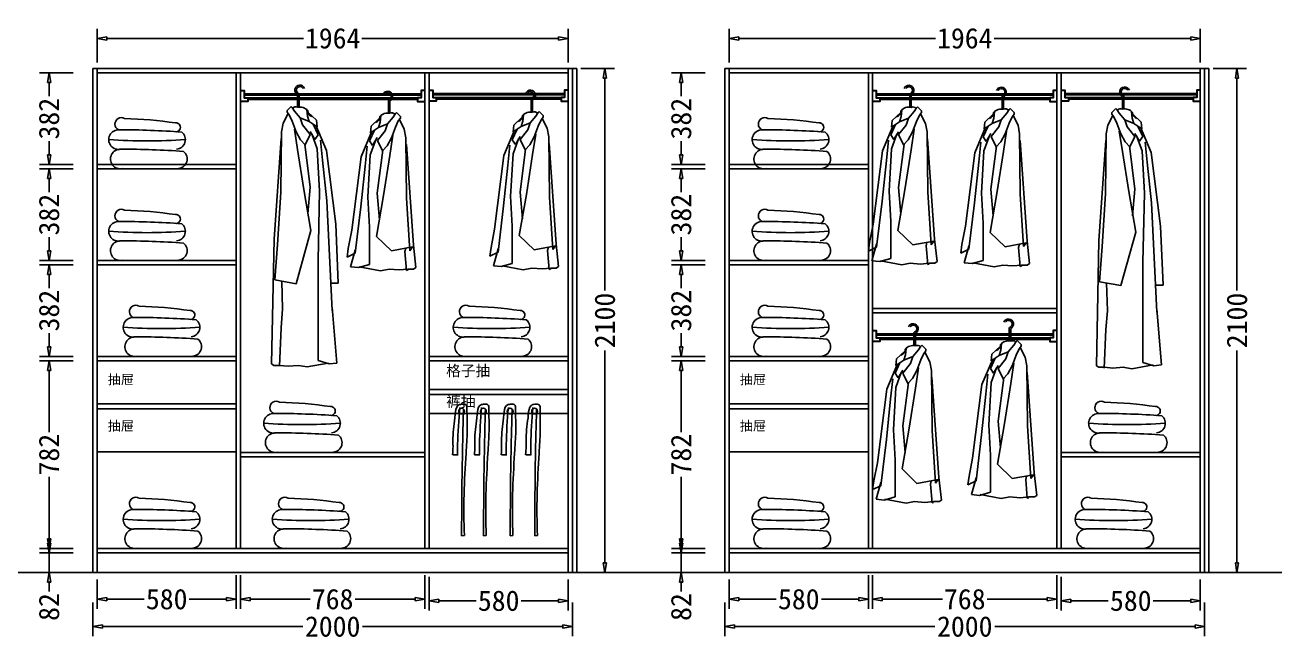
# Model space of a CAD drawing. Header units: millimetres. Extents: x 304407 to 361076, y -1262425 to -1203358.
# Drawn here: x 311761 to 316973, y -1222539 to -1219977 of the extents above; entities that cross this region are included whole.
import ezdxf

# ---------------------------------------------------------------- set-up
doc = ezdxf.new("R2010")
doc.units = ezdxf.units.MM
doc.header["$LTSCALE"] = 20
doc.layers.get('Defpoints').update_dxf_attribs({"color": 250})
for name, color, linetype in [('4', 1, 'Continuous'), ('6', 6, 'Continuous'), ('8', 8, 'Continuous'), ('LAYER10', 11, 'Continuous'), ('LAYER8', 11, 'Continuous'), ('图层3', 4, 'Continuous'), ('墙体', 40, 'Continuous')]:
    doc.layers.add(name, color=color, linetype=linetype)
doc.styles.get("Standard").update_dxf_attribs({"font": 'SimSun.ttf', "height": 85})
doc.styles.add('text', font='SimSun.ttf', dxfattribs={"height": 85})
doc.dimstyles.new('周文晶', dxfattribs={"dimtxt": 70, "dimasz": 40, "dimexe": 40, "dimexo": 30, "dimgap": 10, "dimtad": 0, "dimdec": 0, "dimtxsty": 'Standard', "dimblk": 'CLOSEDBLANK', "dimcen": 200, "dimclrd": 256, "dimclre": 256, "dimadec": 0, "dimazin": 0, "dimtfac": 1, "dimtdec": 0, "dimtmove": 0, "dimatfit": 3, "dimldrblk": 'CLOSEDBLANK', "dimfxl": 100, "dimfxlon": 1, "dimarcsym": 0})

# ---------------------------------------------------------------- blocks, each defined once
blk = doc.blocks.new('_ClosedBlank')
at = {"color": 0, "linetype": 'ByBlock', "lineweight": -2}
for p, q in [((-1, 0.17), (0, 0)), ((-1, 0.17), (-1, -0.17)), ((0, 0), (-1, -0.17))]:
    blk.add_line(p, q, dxfattribs=at)
blk = doc.blocks.new('*D708')
at = {"lineweight": -2, "transparency": 16777216}
for p, q in [((314697.3, -1222288), (314697.3, -1222409.5)), ((315277.3, -1222269.5), (315277.3, -1222409.5)), ((314737.3, -1222369.5), (314893.2, -1222369.5)), ((315237.3, -1222369.5), (315081.3, -1222369.5))]:
    blk.add_line(p, q, dxfattribs=at)
at = {"layer": 'Defpoints', "color": 0, "transparency": 16777216}
for p in [(315277.3, -1222158), (314697.3, -1222258), (315277.3, -1222369.5)]:
    blk.add_point(p, dxfattribs=at)
at = {"lineweight": -2, "transparency": 16777216, "xscale": 40, "yscale": 40, "zscale": 40, "rotation": 180}
blk.add_blockref('_ClosedBlank', (314697.3, -1222369.5), dxfattribs=at)
at = {"lineweight": -2, "transparency": 16777216, "xscale": 40, "yscale": 40, "zscale": 40}
blk.add_blockref('_ClosedBlank', (315277.3, -1222369.5), dxfattribs=at)
at = {"color": 0, "transparency": 16777216, "insert": (314987.3, -1222369.5), "char_height": 85, "attachment_point": 5}
blk.add_mtext('580', dxfattribs=at)
blk = doc.blocks.new('*D709')
at = {"lineweight": -2, "transparency": 16777216}
for p, q in [((315295.3, -1222269.5), (315295.3, -1222409.5)), ((316063.3, -1222269.5), (316063.3, -1222409.5)), ((315335.3, -1222369.5), (315585.9, -1222369.5)), ((316023.3, -1222369.5), (315772.6, -1222369.5))]:
    blk.add_line(p, q, dxfattribs=at)
at = {"layer": 'Defpoints', "color": 0, "transparency": 16777216}
for p in [(315295.3, -1220176), (316063.3, -1222158), (316063.3, -1222369.5)]:
    blk.add_point(p, dxfattribs=at)
at = {"lineweight": -2, "transparency": 16777216, "xscale": 40, "yscale": 40, "zscale": 40, "rotation": 180}
blk.add_blockref('_ClosedBlank', (315295.3, -1222369.5), dxfattribs=at)
at = {"lineweight": -2, "transparency": 16777216, "xscale": 40, "yscale": 40, "zscale": 40}
blk.add_blockref('_ClosedBlank', (316063.3, -1222369.5), dxfattribs=at)
at = {"color": 0, "transparency": 16777216, "insert": (315679.3, -1222369.5), "char_height": 85, "attachment_point": 5}
blk.add_mtext('768', dxfattribs=at)
blk = doc.blocks.new('*D710')
at = {"lineweight": -2, "transparency": 16777216}
for p, q in [((314697.3, -1220132.6), (314697.3, -1219992.6)), ((316661.3, -1220132.6), (316661.3, -1219992.6)), ((314737.3, -1220032.6), (315557.4, -1220032.6)), ((316621.3, -1220032.6), (315801.2, -1220032.6))]:
    blk.add_line(p, q, dxfattribs=at)
at = {"layer": 'Defpoints', "color": 0, "transparency": 16777216}
for p in [(316661.3, -1220032.6), (314697.3, -1220176), (316661.3, -1220176)]:
    blk.add_point(p, dxfattribs=at)
at = {"lineweight": -2, "transparency": 16777216, "xscale": 40, "yscale": 40, "zscale": 40, "rotation": 180}
blk.add_blockref('_ClosedBlank', (314697.3, -1220032.6), dxfattribs=at)
at = {"lineweight": -2, "transparency": 16777216, "xscale": 40, "yscale": 40, "zscale": 40}
blk.add_blockref('_ClosedBlank', (316661.3, -1220032.6), dxfattribs=at)
at = {"color": 0, "transparency": 16777216, "insert": (315679.3, -1220032.6), "char_height": 85, "attachment_point": 5}
blk.add_mtext('1964', dxfattribs=at)
blk = doc.blocks.new('*D711')
at = {"lineweight": -2, "transparency": 16777216}
for p, q in [((314679.3, -1222383.6), (314679.3, -1222523.6)), ((316679.3, -1222383.6), (316679.3, -1222523.6)), ((314719.3, -1222483.6), (315554.5, -1222483.6)), ((316639.3, -1222483.6), (315804, -1222483.6))]:
    blk.add_line(p, q, dxfattribs=at)
at = {"layer": 'Defpoints', "color": 0, "transparency": 16777216}
for p in [(314679.3, -1222258), (316679.3, -1222258), (316679.3, -1222483.6)]:
    blk.add_point(p, dxfattribs=at)
at = {"lineweight": -2, "transparency": 16777216, "xscale": 40, "yscale": 40, "zscale": 40, "rotation": 180}
blk.add_blockref('_ClosedBlank', (314679.3, -1222483.6), dxfattribs=at)
at = {"lineweight": -2, "transparency": 16777216, "xscale": 40, "yscale": 40, "zscale": 40}
blk.add_blockref('_ClosedBlank', (316679.3, -1222483.6), dxfattribs=at)
at = {"color": 0, "transparency": 16777216, "insert": (315679.3, -1222483.6), "char_height": 85, "attachment_point": 5}
blk.add_mtext('2000', dxfattribs=at)
blk = doc.blocks.new('*D712')
at = {"lineweight": -2, "transparency": 16777216}
for p, q in [((314497, -1222136), (314497, -1222096)), ((314597, -1222176), (314457, -1222176)), ((314497, -1222176), (314497, -1222258)), ((314597, -1222258), (314457, -1222258)), ((314497, -1222298), (314497, -1222338))]:
    blk.add_line(p, q, dxfattribs=at)
at = {"layer": 'Defpoints', "color": 0, "transparency": 16777216}
for p in [(314497, -1222176), (314697.3, -1222176), (314679.3, -1222258)]:
    blk.add_point(p, dxfattribs=at)
at = {"lineweight": -2, "transparency": 16777216, "xscale": 40, "yscale": 40, "zscale": 40}
for p, rotation in [((314497, -1222176), 270), ((314497, -1222258), 90)]:
    blk.add_blockref('_ClosedBlank', p, dxfattribs=dict(at, rotation=rotation))
at = {"color": 0, "transparency": 16777216, "insert": (314497, -1222402), "char_height": 85, "attachment_point": 5, "rotation": 90}
blk.add_mtext('82', dxfattribs=at)
blk = doc.blocks.new('*D713')
at = {"lineweight": -2, "transparency": 16777216}
for p, q in [((314597, -1221376), (314457, -1221376)), ((314497, -1221416), (314497, -1221673.9)), ((314497, -1222118), (314497, -1221860.1)), ((314597, -1222158), (314457, -1222158))]:
    blk.add_line(p, q, dxfattribs=at)
at = {"layer": 'Defpoints', "color": 0, "transparency": 16777216}
for p in [(314497, -1221376), (314697.3, -1221376), (314697.3, -1222158)]:
    blk.add_point(p, dxfattribs=at)
at = {"lineweight": -2, "transparency": 16777216, "xscale": 40, "yscale": 40, "zscale": 40}
for p, rotation in [((314497, -1221376), 90), ((314497, -1222158), 270)]:
    blk.add_blockref('_ClosedBlank', p, dxfattribs=dict(at, rotation=rotation))
at = {"color": 0, "transparency": 16777216, "insert": (314497, -1221767), "char_height": 85, "attachment_point": 5, "rotation": 90}
blk.add_mtext('782', dxfattribs=at)
blk = doc.blocks.new('*D714')
at = {"lineweight": -2, "transparency": 16777216}
for p, q in [((314597, -1220976), (314457, -1220976)), ((314497, -1221016), (314497, -1221073.6)), ((314497, -1221318), (314497, -1221260.3)), ((314597, -1221358), (314457, -1221358))]:
    blk.add_line(p, q, dxfattribs=at)
at = {"layer": 'Defpoints', "color": 0, "transparency": 16777216}
for p in [(314497, -1220976), (314697.3, -1220976), (314697.3, -1221358)]:
    blk.add_point(p, dxfattribs=at)
at = {"lineweight": -2, "transparency": 16777216, "xscale": 40, "yscale": 40, "zscale": 40}
for p, rotation in [((314497, -1220976), 90), ((314497, -1221358), 270)]:
    blk.add_blockref('_ClosedBlank', p, dxfattribs=dict(at, rotation=rotation))
at = {"color": 0, "transparency": 16777216, "insert": (314497, -1221167), "char_height": 85, "attachment_point": 5, "rotation": 90}
blk.add_mtext('382', dxfattribs=at)
blk = doc.blocks.new('*D715')
at = {"lineweight": -2, "transparency": 16777216}
for p, q in [((314597, -1220576), (314457, -1220576)), ((314497, -1220616), (314497, -1220673.6)), ((314497, -1220918), (314497, -1220860.3)), ((314597, -1220958), (314457, -1220958))]:
    blk.add_line(p, q, dxfattribs=at)
at = {"layer": 'Defpoints', "color": 0, "transparency": 16777216}
for p in [(314497, -1220576), (314697.3, -1220576), (314697.3, -1220958)]:
    blk.add_point(p, dxfattribs=at)
at = {"lineweight": -2, "transparency": 16777216, "xscale": 40, "yscale": 40, "zscale": 40}
for p, rotation in [((314497, -1220576), 90), ((314497, -1220958), 270)]:
    blk.add_blockref('_ClosedBlank', p, dxfattribs=dict(at, rotation=rotation))
at = {"color": 0, "transparency": 16777216, "insert": (314497, -1220767), "char_height": 85, "attachment_point": 5, "rotation": 90}
blk.add_mtext('382', dxfattribs=at)
blk = doc.blocks.new('*D716')
at = {"lineweight": -2, "transparency": 16777216}
for p, q in [((314597, -1220176), (314457, -1220176)), ((314497, -1220216), (314497, -1220273.6)), ((314497, -1220518), (314497, -1220460.3)), ((314597, -1220558), (314457, -1220558))]:
    blk.add_line(p, q, dxfattribs=at)
at = {"layer": 'Defpoints', "color": 0, "transparency": 16777216}
for p in [(314497, -1220176), (314697.3, -1220176), (314697.3, -1220558)]:
    blk.add_point(p, dxfattribs=at)
at = {"lineweight": -2, "transparency": 16777216, "xscale": 40, "yscale": 40, "zscale": 40}
for p, rotation in [((314497, -1220176), 90), ((314497, -1220558), 270)]:
    blk.add_blockref('_ClosedBlank', p, dxfattribs=dict(at, rotation=rotation))
at = {"color": 0, "transparency": 16777216, "insert": (314497, -1220367), "char_height": 85, "attachment_point": 5, "rotation": 90}
blk.add_mtext('382', dxfattribs=at)
blk = doc.blocks.new('*D717')
at = {"lineweight": -2, "transparency": 16777216}
for p, q in [((316714.2, -1220158), (316854.2, -1220158)), ((316814.2, -1220198), (316814.2, -1221083.2)), ((316814.2, -1222218), (316814.2, -1221332.7)), ((316714.2, -1222258), (316854.2, -1222258))]:
    blk.add_line(p, q, dxfattribs=at)
at = {"layer": 'Defpoints', "color": 0, "transparency": 16777216}
for p in [(316679.3, -1220158), (316814.2, -1220158), (316679.3, -1222258)]:
    blk.add_point(p, dxfattribs=at)
at = {"lineweight": -2, "transparency": 16777216, "xscale": 40, "yscale": 40, "zscale": 40}
for p, rotation in [((316814.2, -1220158), 90), ((316814.2, -1222258), 270)]:
    blk.add_blockref('_ClosedBlank', p, dxfattribs=dict(at, rotation=rotation))
at = {"color": 0, "transparency": 16777216, "insert": (316814.2, -1221208), "char_height": 85, "attachment_point": 5, "rotation": 90}
blk.add_mtext('2100', dxfattribs=at)
blk = doc.blocks.new('*D718')
at = {"lineweight": -2, "transparency": 16777216}
for p, q in [((316081.3, -1222276.2), (316081.3, -1222416.2)), ((316661.3, -1222288), (316661.3, -1222416.2)), ((316121.3, -1222376.2), (316277.2, -1222376.2)), ((316621.3, -1222376.2), (316465.3, -1222376.2))]:
    blk.add_line(p, q, dxfattribs=at)
at = {"layer": 'Defpoints', "color": 0, "transparency": 16777216}
for p in [(316081.3, -1222158), (316661.3, -1222258), (316661.3, -1222376.2)]:
    blk.add_point(p, dxfattribs=at)
at = {"lineweight": -2, "transparency": 16777216, "xscale": 40, "yscale": 40, "zscale": 40, "rotation": 180}
blk.add_blockref('_ClosedBlank', (316081.3, -1222376.2), dxfattribs=at)
at = {"lineweight": -2, "transparency": 16777216, "xscale": 40, "yscale": 40, "zscale": 40}
blk.add_blockref('_ClosedBlank', (316661.3, -1222376.2), dxfattribs=at)
at = {"color": 0, "transparency": 16777216, "insert": (316371.3, -1222376.2), "char_height": 85, "attachment_point": 5}
blk.add_mtext('580', dxfattribs=at)
blk = doc.blocks.new('*D741')
at = {"lineweight": -2, "transparency": 16777216}
for p, q in [((312062.1, -1222288), (312062.1, -1222409.5)), ((312642.1, -1222269.5), (312642.1, -1222409.5)), ((312102.1, -1222369.5), (312258.1, -1222369.5)), ((312602.1, -1222369.5), (312446.2, -1222369.5))]:
    blk.add_line(p, q, dxfattribs=at)
at = {"layer": 'Defpoints', "color": 0, "transparency": 16777216}
for p in [(312642.1, -1222158), (312062.1, -1222258), (312642.1, -1222369.5)]:
    blk.add_point(p, dxfattribs=at)
at = {"lineweight": -2, "transparency": 16777216, "xscale": 40, "yscale": 40, "zscale": 40, "rotation": 180}
blk.add_blockref('_ClosedBlank', (312062.1, -1222369.5), dxfattribs=at)
at = {"lineweight": -2, "transparency": 16777216, "xscale": 40, "yscale": 40, "zscale": 40}
blk.add_blockref('_ClosedBlank', (312642.1, -1222369.5), dxfattribs=at)
at = {"color": 0, "transparency": 16777216, "insert": (312352.1, -1222369.5), "char_height": 85, "attachment_point": 5}
blk.add_mtext('580', dxfattribs=at)
blk = doc.blocks.new('*D742')
at = {"lineweight": -2, "transparency": 16777216}
for p, q in [((312660.1, -1222269.5), (312660.1, -1222409.5)), ((313428.1, -1222269.5), (313428.1, -1222409.5)), ((312700.1, -1222369.5), (312950.8, -1222369.5)), ((313388.1, -1222369.5), (313137.5, -1222369.5))]:
    blk.add_line(p, q, dxfattribs=at)
at = {"layer": 'Defpoints', "color": 0, "transparency": 16777216}
for p in [(312660.1, -1220176), (313428.1, -1222158), (313428.1, -1222369.5)]:
    blk.add_point(p, dxfattribs=at)
at = {"lineweight": -2, "transparency": 16777216, "xscale": 40, "yscale": 40, "zscale": 40, "rotation": 180}
blk.add_blockref('_ClosedBlank', (312660.1, -1222369.5), dxfattribs=at)
at = {"lineweight": -2, "transparency": 16777216, "xscale": 40, "yscale": 40, "zscale": 40}
blk.add_blockref('_ClosedBlank', (313428.1, -1222369.5), dxfattribs=at)
at = {"color": 0, "transparency": 16777216, "insert": (313044.1, -1222369.5), "char_height": 85, "attachment_point": 5}
blk.add_mtext('768', dxfattribs=at)
blk = doc.blocks.new('*D743')
at = {"lineweight": -2, "transparency": 16777216}
for p, q in [((312062.1, -1220132.6), (312062.1, -1219992.6)), ((314026.1, -1220132.6), (314026.1, -1219992.6)), ((312102.1, -1220032.6), (312922.2, -1220032.6)), ((313986.1, -1220032.6), (313166.1, -1220032.6))]:
    blk.add_line(p, q, dxfattribs=at)
at = {"layer": 'Defpoints', "color": 0, "transparency": 16777216}
for p in [(314026.1, -1220032.6), (312062.1, -1220176), (314026.1, -1220176)]:
    blk.add_point(p, dxfattribs=at)
at = {"lineweight": -2, "transparency": 16777216, "xscale": 40, "yscale": 40, "zscale": 40, "rotation": 180}
blk.add_blockref('_ClosedBlank', (312062.1, -1220032.6), dxfattribs=at)
at = {"lineweight": -2, "transparency": 16777216, "xscale": 40, "yscale": 40, "zscale": 40}
blk.add_blockref('_ClosedBlank', (314026.1, -1220032.6), dxfattribs=at)
at = {"color": 0, "transparency": 16777216, "insert": (313044.1, -1220032.6), "char_height": 85, "attachment_point": 5}
blk.add_mtext('1964', dxfattribs=at)
blk = doc.blocks.new('*D744')
at = {"lineweight": -2, "transparency": 16777216}
for p, q in [((312044.1, -1222383.6), (312044.1, -1222523.6)), ((314044.1, -1222383.6), (314044.1, -1222523.6)), ((312084.1, -1222483.6), (312919.4, -1222483.6)), ((314004.1, -1222483.6), (313168.9, -1222483.6))]:
    blk.add_line(p, q, dxfattribs=at)
at = {"layer": 'Defpoints', "color": 0, "transparency": 16777216}
for p in [(312044.1, -1222258), (314044.1, -1222258), (314044.1, -1222483.6)]:
    blk.add_point(p, dxfattribs=at)
at = {"lineweight": -2, "transparency": 16777216, "xscale": 40, "yscale": 40, "zscale": 40, "rotation": 180}
blk.add_blockref('_ClosedBlank', (312044.1, -1222483.6), dxfattribs=at)
at = {"lineweight": -2, "transparency": 16777216, "xscale": 40, "yscale": 40, "zscale": 40}
blk.add_blockref('_ClosedBlank', (314044.1, -1222483.6), dxfattribs=at)
at = {"color": 0, "transparency": 16777216, "insert": (313044.1, -1222483.6), "char_height": 85, "attachment_point": 5}
blk.add_mtext('2000', dxfattribs=at)
blk = doc.blocks.new('*D745')
at = {"lineweight": -2, "transparency": 16777216}
for p, q in [((311861.9, -1222136), (311861.9, -1222096)), ((311961.9, -1222176), (311821.9, -1222176)), ((311861.9, -1222176), (311861.9, -1222258)), ((311961.9, -1222258), (311821.9, -1222258)), ((311861.9, -1222298), (311861.9, -1222338))]:
    blk.add_line(p, q, dxfattribs=at)
at = {"layer": 'Defpoints', "color": 0, "transparency": 16777216}
for p in [(311861.9, -1222176), (312062.1, -1222176), (312044.1, -1222258)]:
    blk.add_point(p, dxfattribs=at)
at = {"lineweight": -2, "transparency": 16777216, "xscale": 40, "yscale": 40, "zscale": 40}
for p, rotation in [((311861.9, -1222176), 270), ((311861.9, -1222258), 90)]:
    blk.add_blockref('_ClosedBlank', p, dxfattribs=dict(at, rotation=rotation))
at = {"color": 0, "transparency": 16777216, "insert": (311861.9, -1222402), "char_height": 85, "attachment_point": 5, "rotation": 90}
blk.add_mtext('82', dxfattribs=at)
blk = doc.blocks.new('*D746')
at = {"lineweight": -2, "transparency": 16777216}
for p, q in [((311961.9, -1221376), (311821.9, -1221376)), ((311861.9, -1221416), (311861.9, -1221673.9)), ((311861.9, -1222118), (311861.9, -1221860.1)), ((311961.9, -1222158), (311821.9, -1222158))]:
    blk.add_line(p, q, dxfattribs=at)
at = {"layer": 'Defpoints', "color": 0, "transparency": 16777216}
for p in [(311861.9, -1221376), (312062.1, -1221376), (312062.1, -1222158)]:
    blk.add_point(p, dxfattribs=at)
at = {"lineweight": -2, "transparency": 16777216, "xscale": 40, "yscale": 40, "zscale": 40}
for p, rotation in [((311861.9, -1221376), 90), ((311861.9, -1222158), 270)]:
    blk.add_blockref('_ClosedBlank', p, dxfattribs=dict(at, rotation=rotation))
at = {"color": 0, "transparency": 16777216, "insert": (311861.9, -1221767), "char_height": 85, "attachment_point": 5, "rotation": 90}
blk.add_mtext('782', dxfattribs=at)
blk = doc.blocks.new('*D747')
at = {"lineweight": -2, "transparency": 16777216}
for p, q in [((311961.9, -1220976), (311821.9, -1220976)), ((311861.9, -1221016), (311861.9, -1221073.6)), ((311861.9, -1221318), (311861.9, -1221260.3)), ((311961.9, -1221358), (311821.9, -1221358))]:
    blk.add_line(p, q, dxfattribs=at)
at = {"layer": 'Defpoints', "color": 0, "transparency": 16777216}
for p in [(311861.9, -1220976), (312062.1, -1220976), (312062.1, -1221358)]:
    blk.add_point(p, dxfattribs=at)
at = {"lineweight": -2, "transparency": 16777216, "xscale": 40, "yscale": 40, "zscale": 40}
for p, rotation in [((311861.9, -1220976), 90), ((311861.9, -1221358), 270)]:
    blk.add_blockref('_ClosedBlank', p, dxfattribs=dict(at, rotation=rotation))
at = {"color": 0, "transparency": 16777216, "insert": (311861.9, -1221167), "char_height": 85, "attachment_point": 5, "rotation": 90}
blk.add_mtext('382', dxfattribs=at)
blk = doc.blocks.new('*D748')
at = {"lineweight": -2, "transparency": 16777216}
for p, q in [((311961.9, -1220576), (311821.9, -1220576)), ((311861.9, -1220616), (311861.9, -1220673.6)), ((311861.9, -1220918), (311861.9, -1220860.3)), ((311961.9, -1220958), (311821.9, -1220958))]:
    blk.add_line(p, q, dxfattribs=at)
at = {"layer": 'Defpoints', "color": 0, "transparency": 16777216}
for p in [(311861.9, -1220576), (312062.1, -1220576), (312062.1, -1220958)]:
    blk.add_point(p, dxfattribs=at)
at = {"lineweight": -2, "transparency": 16777216, "xscale": 40, "yscale": 40, "zscale": 40}
for p, rotation in [((311861.9, -1220576), 90), ((311861.9, -1220958), 270)]:
    blk.add_blockref('_ClosedBlank', p, dxfattribs=dict(at, rotation=rotation))
at = {"color": 0, "transparency": 16777216, "insert": (311861.9, -1220767), "char_height": 85, "attachment_point": 5, "rotation": 90}
blk.add_mtext('382', dxfattribs=at)
blk = doc.blocks.new('*D749')
at = {"lineweight": -2, "transparency": 16777216}
for p, q in [((311961.9, -1220176), (311821.9, -1220176)), ((311861.9, -1220216), (311861.9, -1220273.6)), ((311861.9, -1220518), (311861.9, -1220460.3)), ((311961.9, -1220558), (311821.9, -1220558))]:
    blk.add_line(p, q, dxfattribs=at)
at = {"layer": 'Defpoints', "color": 0, "transparency": 16777216}
for p in [(311861.9, -1220176), (312062.1, -1220176), (312062.1, -1220558)]:
    blk.add_point(p, dxfattribs=at)
at = {"lineweight": -2, "transparency": 16777216, "xscale": 40, "yscale": 40, "zscale": 40}
for p, rotation in [((311861.9, -1220176), 90), ((311861.9, -1220558), 270)]:
    blk.add_blockref('_ClosedBlank', p, dxfattribs=dict(at, rotation=rotation))
at = {"color": 0, "transparency": 16777216, "insert": (311861.9, -1220367), "char_height": 85, "attachment_point": 5, "rotation": 90}
blk.add_mtext('382', dxfattribs=at)
blk = doc.blocks.new('*D750')
at = {"lineweight": -2, "transparency": 16777216}
for p, q in [((314079, -1220158), (314219, -1220158)), ((314179, -1220198), (314179, -1221083.2)), ((314179, -1222218), (314179, -1221332.7)), ((314079, -1222258), (314219, -1222258))]:
    blk.add_line(p, q, dxfattribs=at)
at = {"layer": 'Defpoints', "color": 0, "transparency": 16777216}
for p in [(314044.1, -1220158), (314179, -1220158), (314044.1, -1222258)]:
    blk.add_point(p, dxfattribs=at)
at = {"lineweight": -2, "transparency": 16777216, "xscale": 40, "yscale": 40, "zscale": 40}
for p, rotation in [((314179, -1220158), 90), ((314179, -1222258), 270)]:
    blk.add_blockref('_ClosedBlank', p, dxfattribs=dict(at, rotation=rotation))
at = {"color": 0, "transparency": 16777216, "insert": (314179, -1221208), "char_height": 85, "attachment_point": 5, "rotation": 90}
blk.add_mtext('2100', dxfattribs=at)
blk = doc.blocks.new('*D751')
at = {"lineweight": -2, "transparency": 16777216}
for p, q in [((313446.1, -1222276.2), (313446.1, -1222416.2)), ((314026.1, -1222288), (314026.1, -1222416.2)), ((313486.1, -1222376.2), (313642.1, -1222376.2)), ((313986.1, -1222376.2), (313830.2, -1222376.2))]:
    blk.add_line(p, q, dxfattribs=at)
at = {"layer": 'Defpoints', "color": 0, "transparency": 16777216}
for p in [(313446.1, -1222158), (314026.1, -1222258), (314026.1, -1222376.2)]:
    blk.add_point(p, dxfattribs=at)
at = {"lineweight": -2, "transparency": 16777216, "xscale": 40, "yscale": 40, "zscale": 40, "rotation": 180}
blk.add_blockref('_ClosedBlank', (313446.1, -1222376.2), dxfattribs=at)
at = {"lineweight": -2, "transparency": 16777216, "xscale": 40, "yscale": 40, "zscale": 40}
blk.add_blockref('_ClosedBlank', (314026.1, -1222376.2), dxfattribs=at)
at = {"color": 0, "transparency": 16777216, "insert": (313736.1, -1222376.2), "char_height": 85, "attachment_point": 5}
blk.add_mtext('580', dxfattribs=at)
blk = doc.blocks.new('A$C1C5764E0')
at = {"layer": '8'}
for p, q in [((172.3, 708.4), (172.3, 657.4)), ((178.3, 708.4), (178.3, 657.4)), ((135.3, 635.3), (99.9, 601.9)), ((137.4, 618.5), (140.1, 644.9)), ((167.9, 611.6), (191.5, 639.3)), ((191.5, 639.3), (201.2, 654.6)), ((201.2, 654.6), (205.3, 658.7)), ((205.3, 658.7), (222, 642.1)), ((222, 635.2), (213.6, 624.1)), ((217.8, 629.6), (238.6, 589.4)), ((222, 642.1), (222, 635.2)), ((103, 580.9), (58.4, 475.1)), ((113.7, 585.2), (93.2, 541.7)), ((99.9, 601.9), (97.1, 574.2)), ((97.1, 574.2), (130.4, 596.4)), ((126.3, 542.3), (158.2, 582.5)), ((130.4, 596.4), (137.4, 618.5)), ((130.4, 596.4), (167.9, 611.6)), ((158.2, 582.5), (167.9, 611.6)), ((201.2, 597.8), (184.5, 553.4)), ((213.6, 624.1), (201.2, 597.8)), ((238.6, 589.4), (245.5, 553.4)), ((93.2, 541.7), (106.3, 522.1)), ((96.5, 482.8), (119.4, 544.9)), ((106.3, 522.1), (125.9, 554.7)), ((147.1, 499.3), (126.3, 542.3)), ((184.5, 553.4), (166.5, 520.1)), ((178.3, 479.5), (191.3, 564.6)), ((245.5, 553.4), (248.3, 302.5)), ((276.4, 106.8), (247, 525.3)), ((58.4, 475.1), (19.5, 168.8)), ((75, 435), (83.4, 518.8)), ((86.6, 306.3), (96.5, 482.8)), ((148.8, 502.4), (125.9, 322.6)), ((166.5, 520.1), (147.1, 499.3)), ((152.1, 312.8), (178.3, 479.5)), ((57, 265.8), (75, 435)), ((122.6, 142.8), (152.1, 312.8)), ((125.9, 322.6), (135.7, 211.4)), ((34.3, 73.1), (57, 265.8)), ((93.2, 180.9), (86.6, 306.3)), ((248.3, 302.5), (262.2, 83.5)), ((19.5, 168.8), (4.8, 92.7)), ((93.2, 26.2), (93.2, 180.9)), ((184.8, 82.8), (122.6, 142.8)), ((286.7, 13.1), (276.4, 106.8)), ((4.8, 92.7), (0, 56.7)), ((0, 56.7), (34.3, 73.1)), ((34.3, 86.2), (14.7, 16.3)), ((273.1, 99.1), (184.8, 82.8)), ((244.2, 93.8), (240.9, 79.6)), ((240.9, 79.6), (247.4, 1.1)), ((262.2, 83.5), (273.1, 99.1)), ((14.7, 16.3), (47.4, 13.1)), ((47.4, 13.1), (93.2, 26.2)), ((50.7, 16.3), (139, 0)), ((139, 0), (175, 6.5)), ((175, 6.5), (217.5, 3.3)), ((217.5, 3.3), (253.5, 6.5)), ((247.4, 1.1), (254, 3.3)), ((253.5, 6.5), (276.9, 6.5)), ((276.9, 6.5), (286.7, 13.1))]:
    blk.add_line(p, q, dxfattribs=at)
for centre, radius, start, end in [((168.9, 727.1), 20.9, 296.6338, 159.5285), ((168.9, 727.1), 14.9, 296.6338, 150.6175), ((175.9, 709.9), 3.91, 94.6712, 201.9626), ((110.9, 641.2), 25.1, 286.2636, 2.0248), ((168.9, 613.1), 43.9, 77.6993, 138.5966), ((186.2, 639.8), 18, 42.48, 116.3392)]:
    blk.add_arc(centre, radius, start, end, dxfattribs=at)
blk = doc.blocks.new('A$C4F477F88')
at = {"layer": 'LAYER10'}
blk.add_blockref('A$C1C5764E0', (0, 0), dxfattribs=at)
blk = doc.blocks.new('A$C5E603B19')
at = {"layer": 'LAYER8'}
blk.add_blockref('A$C4F477F88', (0, 0), dxfattribs=at)
blk = doc.blocks.new('A$C1B0A679D')
at = {"layer": '图层3'}
blk.add_blockref('A$C5E603B19', (0, 0), dxfattribs=at)
blk = doc.blocks.new('A$C52EB379C')
at = {"layer": '8'}
for p, q in [((163.3, 1134.6), (163.3, 1083.5)), ((169.3, 1134.6), (169.3, 1083.5)), ((126.4, 1061.5), (91, 1028.1)), ((121.5, 1022.5), (128.4, 1044.7)), ((128.4, 1044.7), (131.2, 1071)), ((159, 1037.8), (182.5, 1065.5)), ((182.5, 1065.5), (192.3, 1080.7)), ((192.3, 1080.7), (196.4, 1084.9)), ((204.7, 1050.2), (192.3, 1023.9)), ((196.4, 1084.9), (213.1, 1068.3)), ((213.1, 1061.3), (204.7, 1050.2)), ((208.9, 1055.8), (229.7, 1015.6)), ((213.1, 1068.3), (213.1, 1061.3)), ((94.1, 1007.1), (49.5, 901.3)), ((104.8, 1011.4), (84.3, 967.8)), ((91, 1028.1), (88.2, 1000.3)), ((88.2, 1000.3), (121.5, 1022.5)), ((117.4, 968.5), (149.3, 1008.7)), ((121.5, 1022.5), (159, 1037.8)), ((149.3, 1008.7), (159, 1037.8)), ((169.3, 905.7), (182.4, 990.7)), ((192.3, 1023.9), (175.6, 979.5)), ((229.7, 1015.6), (236.6, 979.5)), ((66.1, 861.1), (74.5, 944.9)), ((84.3, 967.8), (97.4, 948.2)), ((87.6, 909), (110.5, 971.1)), ((97.4, 948.2), (117, 980.9)), ((138.2, 925.5), (117.4, 968.5)), ((157.6, 946.3), (138.2, 925.5)), ((175.6, 979.5), (157.6, 946.3)), ((236.6, 979.5), (239.4, 728.7)), ((267.5, 533), (238.1, 951.5)), ((49.5, 901.3), (10.6, 595)), ((77.7, 732.4), (87.6, 909)), ((139.9, 928.6), (117, 748.8)), ((143.2, 738.9), (169.3, 905.7)), ((48.1, 692), (66.1, 861.1)), ((84.3, 444.7), (77.7, 732.4)), ((113.7, 568.9), (143.2, 738.9)), ((117, 748.8), (126.8, 637.6)), ((25.4, 235.4), (48.1, 692)), ((239.4, 728.7), (253.3, 509.7)), ((10.6, 595), (0, 349)), ((175.9, 346.6), (113.7, 568.9)), ((277.8, 13.1), (267.5, 533)), ((253.3, 509.7), (264.2, 362.9)), ((84.3, 26.2), (84.3, 444.7)), ((0, 349), (31, 349)), ((264.2, 362.9), (175.9, 346.6)), ((235.3, 357.6), (232, 242)), ((25.4, 248.5), (5.8, 16.3)), ((232, 242), (238.5, 163.5)), ((238.5, 163.5), (245.1, 3.3)), ((5.8, 16.3), (38.5, 13.1)), ((38.5, 13.1), (84.3, 26.2)), ((41.7, 16.3), (130.1, 0)), ((130.1, 0), (166.1, 6.5)), ((166.1, 6.5), (208.6, 3.3)), ((208.6, 3.3), (244.6, 6.5)), ((244.6, 6.5), (268, 6.5)), ((268, 6.5), (277.8, 13.1))]:
    blk.add_line(p, q, dxfattribs=at)
for centre, radius, start, end in [((160, 1153.2), 20.9, 296.6338, 159.5285), ((160, 1153.2), 14.9, 296.6338, 150.6175), ((167, 1136), 3.91, 94.6712, 201.9626), ((102, 1067.4), 25.1, 286.2636, 2.0248), ((160, 1039.2), 43.9, 77.6993, 138.5966), ((177.3, 1066), 18, 42.48, 116.3392)]:
    blk.add_arc(centre, radius, start, end, dxfattribs=at)
blk = doc.blocks.new('A$C05785CA5')
at = {"layer": 'LAYER10'}
blk.add_blockref('A$C52EB379C', (0, 0), dxfattribs=at)
blk = doc.blocks.new('A$C100967EE')
at = {"layer": 'LAYER10'}
blk.add_blockref('A$C05785CA5', (0, 0), dxfattribs=at)
blk = doc.blocks.new('A$C65D30603')
at = {"layer": 'LAYER8'}
blk.add_blockref('A$C100967EE', (0, 0), dxfattribs=at)
blk = doc.blocks.new('A$C50CE712E')
at = {"layer": '图层3'}
blk.add_blockref('A$C65D30603', (0, 0), dxfattribs=at)
blk = doc.blocks.new('A$C11F00F61')
at = {"color": 8}
blk.add_line((48.2, 0), (290.3, 1.2), dxfattribs=at)
at = {"layer": '墙体', "color": 8}
for centre, radius, start, end in [((52.6, 186.6), 26.7, 59.8021, 244.0801), ((9.8, -1698.7), 1909.1, 81.8981, 88.3112), ((41, 121.6), 41, 86.0834, 284.0988), ((53.8, -3125.6), 3288.1, 85.6244, 90.1755), ((280.3, 173), 18.4, 260.1551, 94.4157), ((159.2, 2329.1), 2213.2, 265.8756, 274.159), ((279.7, 121.7), 40, 274.9406, 51.3165), ((48.2, 41), 41, 86.0834, 284.0988), ((61, -3206.2), 3288.1, 85.6244, 90.1755), ((286.9, 41.1), 40, 274.9406, 51.3165)]:
    blk.add_arc(centre, radius, start, end, dxfattribs=at)
blk = doc.blocks.new('A$C3B9601DC')
at = {"layer": '4', "color": 8}
blk.add_line((62, 1.5), (47.4, 0), dxfattribs=at)
for points, knots in [([(62, 1.5), (55.4, 144.3), (62.8, 324.3), (78.7, 548.8), (75.2, 622.1), (75.7, 684.6), (46.8, 686.9), (17.9, 676.1), (12.7, 599.8), (-1.5, 524.3), (4.4, 450.4), (0, 421.8)], [0, 0, 0, 0, 428.516837, 544.203019, 664.137455, 677.621305, 701.749401, 722.125787, 770.743064, 895.133582, 980.731534, 980.731534, 980.731534, 980.731534]), ([(37.8, 667.5), (32.8, 603.2), (26.4, 521.3), (26.8, 439.3), (26.9, 421.8)], [0, 0, 0, 0, 193.394932, 246.046188, 246.046188, 246.046188, 246.046188])]:
    blk.add_open_spline(points, degree=3, knots=knots, dxfattribs=at)
blk.add_spline([(57.6, 658.7), (53.2, 497.8), (47.4, 0)], degree=3, dxfattribs=at)
blk.add_open_spline([(1.4, 421.8), (10.7, 421.8), (19.9, 421.8), (29.2, 421.8)], degree=3, dxfattribs=at)
at = {"layer": '6', "color": 8}
blk.add_circle((47.2, 648.9), 15, dxfattribs=at)
blk = doc.blocks.new('edr334343')
at = {"layer": '6', "color": 8, "xscale": 0.7999999999301508, "yscale": 0.7999999999301508, "zscale": 0.7999999999301508}
for p in [(311012.9, -1202094.7), (311104.2, -1202094.7), (311215.5, -1202094.7), (311317.6, -1202094.7)]:
    blk.add_blockref('A$C3B9601DC', p, dxfattribs=at)

msp = doc.modelspace()

# ---------------------------------------------------------------- linework, layer by layer
for p, q in [((312044.1, -1222258), (312044.1, -1220158)), ((312044.1, -1220158), (314044.1, -1220158)), ((312062.1, -1222258), (312062.1, -1220158)), ((312062.1, -1220176), (314026.1, -1220176)), ((312642.1, -1222158), (312642.1, -1220176)), ((312660.1, -1222158), (312660.1, -1220176)), ((313428.1, -1220176), (313428.1, -1222158)), ((313446.1, -1220176), (313446.1, -1222158)), ((314026.1, -1220158), (314026.1, -1222258)), ((314044.1, -1220158), (314044.1, -1222258)), ((314062.1, -1220158), (314044.1, -1220158)), ((314062.1, -1222258), (314062.1, -1220158)), ((314679.3, -1222258), (314679.3, -1220158)), ((314679.3, -1220158), (316679.3, -1220158)), ((314697.3, -1222258), (314697.3, -1220158)), ((314697.3, -1220176), (316661.3, -1220176)), ((315277.3, -1222158), (315277.3, -1220176)), ((315295.3, -1222158), (315295.3, -1220176)), ((316063.3, -1220176), (316063.3, -1222158)), ((316081.3, -1220176), (316081.3, -1222158)), ((316661.3, -1220158), (316661.3, -1222258)), ((316679.3, -1220158), (316679.3, -1222258)), ((316697.3, -1220158), (316679.3, -1220158)), ((316697.3, -1222258), (316697.3, -1220158)), ((312062.1, -1220558), (312642.1, -1220558)), ((314697.3, -1220558), (315277.3, -1220558)), ((312062.1, -1220576), (312642.1, -1220576)), ((314697.3, -1220576), (315277.3, -1220576)), ((312062.1, -1220958), (312642.1, -1220958)), ((312062.1, -1220976), (312642.1, -1220976)), ((314697.3, -1220958), (315277.3, -1220958)), ((314697.3, -1220976), (315277.3, -1220976)), ((316063.3, -1221158), (315295.3, -1221158)), ((316063.3, -1221176), (315295.3, -1221176)), ((312062.1, -1221358), (312642.1, -1221358)), ((312062.1, -1221376), (312642.1, -1221376)), ((314026.1, -1221358), (313446.1, -1221358)), ((314026.1, -1221376), (313446.1, -1221376)), ((314697.3, -1221358), (315277.3, -1221358)), ((314697.3, -1221376), (315277.3, -1221376)), ((314026.1, -1221496), (313446.1, -1221496)), ((312062.1, -1221556), (312642.1, -1221556)), ((314026.1, -1221516), (313446.1, -1221516)), ((314697.3, -1221556), (315277.3, -1221556)), ((312062.1, -1221576), (312642.1, -1221576)), ((314026.1, -1221596), (313446.1, -1221596)), ((314697.3, -1221576), (315277.3, -1221576)), ((312062.1, -1221756), (312642.1, -1221756)), ((312660.1, -1221758), (313428.1, -1221758)), ((314697.3, -1221756), (315277.3, -1221756)), ((316081.3, -1221758), (316661.3, -1221758)), ((312660.1, -1221776), (313428.1, -1221776)), ((316081.3, -1221776), (316661.3, -1221776)), ((312062.1, -1222158), (314026.1, -1222158)), ((312062.1, -1222176), (314026.1, -1222176)), ((314697.3, -1222158), (316661.3, -1222158)), ((314697.3, -1222176), (316661.3, -1222176)), ((312044.1, -1222258), (314044.1, -1222258)), ((314044.1, -1222258), (314062.1, -1222258)), ((314679.3, -1222258), (316679.3, -1222258)), ((316679.3, -1222258), (316697.3, -1222258))]:
    msp.add_line(p, q)
at = {"color": 8}
msp.add_line((361075.9, -1222258), (304407.4, -1222258), dxfattribs=at)
msp.add_line((361075.9, -1222258), (304407.4, -1222258), dxfattribs=at)
at = {"lineweight": 30}
for points in [[(312660.1, -1220250.3), (312675.1, -1220250.3), (312675.1, -1220280.3), (312690.1, -1220280.3), (312690.1, -1220295.3), (312660.1, -1220295.3)], [(313428.1, -1220250.3), (313413.1, -1220250.3), (313413.1, -1220280.3), (313398.1, -1220280.3), (313398.1, -1220295.3), (313428.1, -1220295.3)], [(313446.1, -1220248.6), (313461.1, -1220248.6), (313461.1, -1220278.6), (313476.1, -1220278.6), (313476.1, -1220293.6), (313446.1, -1220293.6)], [(314026.1, -1220248.6), (314011.1, -1220248.6), (314011.1, -1220278.6), (313996.1, -1220278.6), (313996.1, -1220293.6), (314026.1, -1220293.6)], [(315295.3, -1220250.3), (315310.3, -1220250.3), (315310.3, -1220280.3), (315325.3, -1220280.3), (315325.3, -1220295.3), (315295.3, -1220295.3)], [(316063.3, -1220250.3), (316048.3, -1220250.3), (316048.3, -1220280.3), (316033.3, -1220280.3), (316033.3, -1220295.3), (316063.3, -1220295.3)], [(316081.3, -1220248.6), (316096.3, -1220248.6), (316096.3, -1220278.6), (316111.3, -1220278.6), (316111.3, -1220293.6), (316081.3, -1220293.6)], [(316661.3, -1220248.6), (316646.3, -1220248.6), (316646.3, -1220278.6), (316631.3, -1220278.6), (316631.3, -1220293.6), (316661.3, -1220293.6)], [(313413.1, -1220265.3), (312675.1, -1220265.3)], [(313413.1, -1220269.8), (312675.1, -1220269.8)], [(313398.1, -1220282.3), (312690.1, -1220282.3)], [(313398.1, -1220287.8), (312690.1, -1220287.8)], [(314011.1, -1220263.6), (313461.1, -1220263.6)], [(314011.1, -1220268.2), (313461.1, -1220268.2)], [(313996.1, -1220280.7), (313476.1, -1220280.7)], [(313996.1, -1220286.1), (313476.1, -1220286.1)], [(316048.3, -1220265.3), (315310.3, -1220265.3)], [(316048.3, -1220269.8), (315310.3, -1220269.8)], [(316033.3, -1220282.3), (315325.3, -1220282.3)], [(316033.3, -1220287.8), (315325.3, -1220287.8)], [(316646.3, -1220263.6), (316096.3, -1220263.6)], [(316646.3, -1220268.2), (316096.3, -1220268.2)], [(316631.3, -1220280.7), (316111.3, -1220280.7)], [(316631.3, -1220286.1), (316111.3, -1220286.1)], [(315295.3, -1221250.3), (315310.3, -1221250.3), (315310.3, -1221280.3), (315325.3, -1221280.3), (315325.3, -1221295.3), (315295.3, -1221295.3)], [(316063.3, -1221250.3), (316048.3, -1221250.3), (316048.3, -1221280.3), (316033.3, -1221280.3), (316033.3, -1221295.3), (316063.3, -1221295.3)], [(316048.3, -1221265.3), (315310.3, -1221265.3)], [(316048.3, -1221269.8), (315310.3, -1221269.8)], [(316033.3, -1221282.3), (315325.3, -1221282.3)], [(316033.3, -1221287.8), (315325.3, -1221287.8)]]:
    msp.add_lwpolyline(points, dxfattribs=at)

# ---------------------------------------------------------------- block references
at = {"xscale": -1}
for p in [(313067.4, -1221401.6), (316505.8, -1221409.4)]:
    msp.add_blockref('A$C50CE712E', p, dxfattribs=at)
for name, p in [('A$C1B0A679D', (313104.2, -1221000.6)), ('A$C1B0A679D', (313699.4, -1220996.3)), ('A$C1B0A679D', (315277.3, -1220976)), ('A$C1B0A679D', (315662.6, -1220983.9)), ('A$C11F00F61', (312110.4, -1220576)), ('A$C11F00F61', (314792.8, -1220576)), ('A$C11F00F61', (312110.4, -1220958)), ('A$C11F00F61', (314792.8, -1220958)), ('A$C11F00F61', (312170.6, -1221358)), ('A$C11F00F61', (313546.6, -1221358)), ('A$C11F00F61', (314792.8, -1221358)), ('A$C1B0A679D', (315295.3, -1221969.5)), ('A$C1B0A679D', (315692.7, -1221949.9)), ('A$C11F00F61', (312756.4, -1221758)), ('edr334343', (2530.7, -20010.1)), ('A$C11F00F61', (316195.7, -1221758)), ('A$C11F00F61', (312170.6, -1222158)), ('A$C11F00F61', (312792.4, -1222158)), ('A$C11F00F61', (314792.8, -1222158)), ('A$C11F00F61', (316139.5, -1222158))]:
    msp.add_blockref(name, p)

# ---------------------------------------------------------------- texts
at = {"attachment_point": 1, "style": 'text'}
for s, insert, char_height, width in [('格子抽', (313517, -1221394.7), 45, 293.784), ('抽屉', (312106.4, -1221433.6), 40, 305.609), ('抽屉', (314741.6, -1221433.6), 40, 305.609), ('裤抽', (313517, -1221523.1), 45, 293.784), ('抽屉', (312106.4, -1221627), 40, 305.609), ('抽屉', (314741.6, -1221627), 40, 305.609)]:
    msp.add_mtext(s, dxfattribs=dict(at, insert=insert, char_height=char_height, width=width))

# ---------------------------------------------------------------- dimensions: what is measured, and where the dimension line sits
for base, p1, p2, picture, middle in [((314026.1, -1220032.6), (312062.1, -1220176), (314026.1, -1220176), '*D743', (313044.1, -1220032.6)), ((316661.3, -1220032.6), (314697.3, -1220176), (316661.3, -1220176), '*D710', (315679.3, -1220032.6)), ((313428.1, -1222369.5), (312660.1, -1220176), (313428.1, -1222158), '*D742', (313044.1, -1222369.5)), ((316063.3, -1222369.5), (315295.3, -1220176), (316063.3, -1222158), '*D709', (315679.3, -1222369.5)), ((312642.1, -1222369.5), (312062.1, -1222258), (312642.1, -1222158), '*D741', (312352.1, -1222369.5)), ((314026.1, -1222376.2), (313446.1, -1222158), (314026.1, -1222258), '*D751', (313736.1, -1222376.2)), ((315277.3, -1222369.5), (314697.3, -1222258), (315277.3, -1222158), '*D708', (314987.3, -1222369.5)), ((316661.3, -1222376.2), (316081.3, -1222158), (316661.3, -1222258), '*D718', (316371.3, -1222376.2)), ((314044.1, -1222483.6), (312044.1, -1222258), (314044.1, -1222258), '*D744', (313044.1, -1222483.6)), ((316679.3, -1222483.6), (314679.3, -1222258), (316679.3, -1222258), '*D711', (315679.3, -1222483.6))]:
    dim = msp.add_linear_dim(base=base, p1=p1, p2=p2, dimstyle='周文晶')
    dim.commit()
    dim.dimension.update_dxf_attribs({"geometry": picture, "text_midpoint": middle})
for base, p1, p2, angle, picture, middle in [((311861.9, -1220176), (312062.1, -1220558), (312062.1, -1220176), 270, '*D749', (311861.9, -1220367)), ((314179, -1220158), (314044.1, -1222258), (314044.1, -1220158), 90, '*D750', (314179, -1221208)), ((314497, -1220176), (314697.3, -1220558), (314697.3, -1220176), 270, '*D716', (314497, -1220367)), ((316814.2, -1220158), (316679.3, -1222258), (316679.3, -1220158), 90, '*D717', (316814.2, -1221208)), ((311861.9, -1220576), (312062.1, -1220958), (312062.1, -1220576), 270, '*D748', (311861.9, -1220767)), ((314497, -1220576), (314697.3, -1220958), (314697.3, -1220576), 270, '*D715', (314497, -1220767)), ((311861.9, -1220976), (312062.1, -1221358), (312062.1, -1220976), 270, '*D747', (311861.9, -1221167)), ((314497, -1220976), (314697.3, -1221358), (314697.3, -1220976), 270, '*D714', (314497, -1221167)), ((311861.9, -1221376), (312062.1, -1222158), (312062.1, -1221376), 270, '*D746', (311861.9, -1221767)), ((314497, -1221376), (314697.3, -1222158), (314697.3, -1221376), 270, '*D713', (314497, -1221767))]:
    dim = msp.add_linear_dim(base=base, p1=p1, p2=p2, angle=angle, dimstyle='周文晶')
    dim.commit()
    dim.dimension.update_dxf_attribs({"geometry": picture, "text_midpoint": middle})
for base, p1, p2, picture, middle in [((311861.9, -1222176), (312044.1, -1222258), (312062.1, -1222176), '*D745', (311861.9, -1222402)), ((314497, -1222176), (314679.3, -1222258), (314697.3, -1222176), '*D712', (314497, -1222402))]:
    dim = msp.add_linear_dim(base=base, p1=p1, p2=p2, angle=270, dimstyle='周文晶')
    dim.commit()
    dim.dimension.update_dxf_attribs({"geometry": picture, "text_midpoint": middle, "dimtype": 128})

doc.saveas('drawing.dxf')
